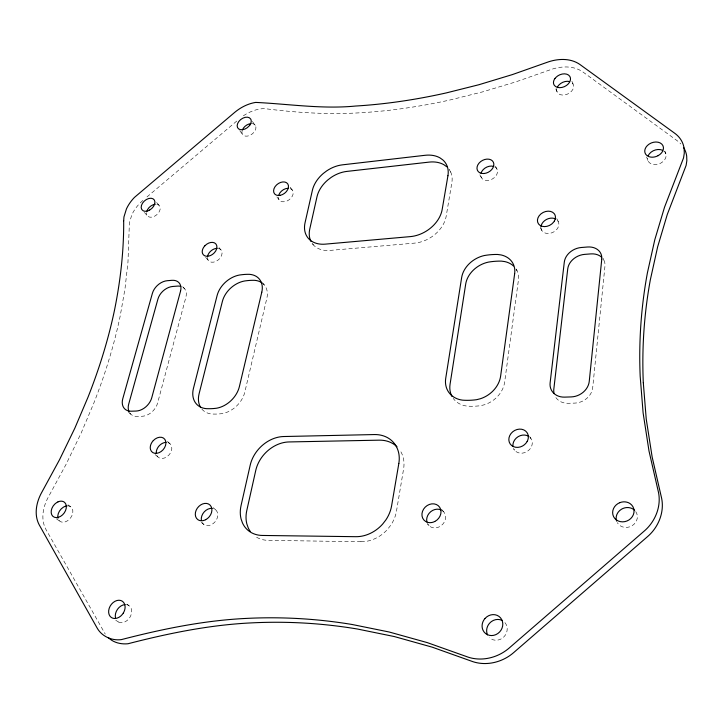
<?xml version="1.0" encoding="UTF-8"?>
<svg xmlns="http://www.w3.org/2000/svg" width="723" height="723" viewBox="0 0 723 723"><rect width="100%" height="100%" fill="white"/><g stroke="black" fill="none" stroke-linecap="round" stroke-linejoin="round"><path stroke-width="0.54" stroke-dasharray="3.62 2.71" d="M142.865 200.452L139.729 203.389A31.514 21.238 -41 0 0 131.848 214.794L129.39 222.783L127.971 262.106L125.007 288.676L120.199 315.969A459.873 266.516 -50.4 0 1 94.035 402.575L81.13 433.122L65.956 464.564L48.558 496.674C43.073 506.407 40.407 519.015 45.883 529.344L105.251 634.071M146.977 196.945L237.831 120.145M243.371 115.788C249.607 111.622 256.873 108.757 264.437 108.595C296.041 112.671 327.944 114.731 359.81 112.806A447.004 258.075 -28 0 0 450.248 99.928L482.476 91.911L515.806 81.889L549.995 69.878C560.506 66.019 573.231 65.287 582.81 71.893L677.352 140.849A38.364 28.848 -21.9 0 1 680.867 143.949M360.949 541.744L268.034 540.343A31.966 25.639 -48.7 0 1 254.388 535.734M201.247 522.404L204.898 525.106A9.444 7.347 -50.4 0 0 210.239 525.16L211.631 524.564A9.444 7.347 -50.4 0 0 217.722 515.924A9.444 7.347 -50.4 0 0 213.493 508.603M115.761 620.271L118.617 622.078M126.95 604.265L128.83 605.503M56.421 518.843L59.738 521.156M67.98 504.835L71.297 507.275A9.047 6.507 -52.2 0 1 69.146 519.494A9.047 6.507 -52.2 0 1 58.355 519.403M213.158 507.691L215.68 509.814M155.102 454.595L158.527 457.505M128.549 412.237L130.791 414.189M167.42 441.446L169.959 443.66M182.702 286.724L184.736 288.902M144.41 212.454L147.754 216.159M427.745 524.256L429.101 525.757M205.63 257.334L208.902 261.048M156.629 202.548L159.268 205.54M441.663 509.489L443.633 511.785M219.015 247.609L220.949 249.86M262.801 283.172L264.238 284.88M276.882 196.9L279.277 200.054M312.083 243.208L313.439 244.998M239.756 130.664L242.729 134.659M290.203 187.212L292.553 190.402M252.408 121.419L255.716 126.263A7.817 5.242 -36.9 0 1 254.641 131.36L253.872 132.381A7.817 5.242 -36.9 0 1 245.639 136.132A7.817 5.242 -36.9 0 1 242.051 131.026M513.429 448.558L514.586 450.221M529.86 436.855L531.676 439.837A10.077 8.667 -32.5 0 1 531.107 447.329L530.194 448.73A10.077 8.667 -32.5 0 1 513.782 448.992M540.994 228.152A9.354 7.212 -26.8 0 0 547.447 233.475A9.354 7.212 -26.8 0 0 556.999 229.137L557.822 227.908A9.354 7.212 -26.8 0 0 558.283 221.618L557.623 220.587A9.354 7.212 -26.8 0 0 556.737 219.702M450.718 172.155L449.046 169.227A28.956 21.238 -32 0 1 451.866 182.539L446.199 216.15A29.318 21.871 -32.8 0 1 414.577 243.118L329.95 250.411A28.396 20.714 -36.2 0 1 312.074 243.308M516.041 269.019L517.108 270.917M479.837 174.785L481.446 177.75M555.806 88.956L557.523 92.68A8.902 6.344 -25.7 0 0 569.805 92.779A8.902 6.344 -25.7 0 0 571.613 82.476M495.481 166.236L497.053 169.227M540.289 227.51L541.807 230.456M556.818 218.644L558.283 221.618M602.955 258.147L603.868 260.117M571.911 81.301L573.086 84.103M646.588 157.027L647.98 160.732M664.889 151.071L665.901 153.882M555.897 397.596A16.765 14.153 -27.3 0 0 568.287 403.298L574.803 403.1A16.81 14.198 -26.8 0 0 592.706 387.682L604.961 266.091A16.15 12.806 -25 0 0 602.774 258.418M360.949 541.744A32.833 27.483 -45.7 0 0 387.609 529.272L390.8 525.151A32.833 27.483 -45.7 0 0 396.475 511.197L403.597 468.956A32.264 26.697 -43 0 0 399.711 449.914M516.123 269.11A24.898 19.593 -30.3 0 1 518.4 280.298L504.636 382.196A25.802 21.319 -33.5 0 1 484.564 404.717L480.696 405.675A65.974 53.592 -32.3 0 1 466.941 406.1A25.748 21.238 -33.8 0 1 453.176 398.355M201.844 409.091A23.642 17.741 -44.8 0 0 214.08 414.08A60.461 45.016 -43.3 0 0 222.467 413.565A23.678 17.813 -44.7 0 0 244.826 392.074L266.859 298.192A22.747 16.62 -40.9 0 0 263.018 283.651M129.724 412.923A14.478 10.493 -46.9 0 0 137.18 416.43L142.015 416.276A14.505 10.538 -46.8 0 0 157.623 403L185.947 296.963A13.827 9.761 -42.8 0 0 182.35 286.968M557.017 91.731A8.902 6.344 -25.7 0 1 556.918 88.405M156.819 204.275A7.845 5.26 -40.9 0 1 160.144 209.182A7.845 5.26 -40.9 0 1 154.939 216.005L153.782 216.566A7.845 5.26 -40.9 0 1 149.381 217.017L148.495 216.674A7.845 5.26 -40.9 0 1 146.525 212.734M635.743 511.586A10.791 9.788 -23.7 0 1 632.001 525.784A10.791 9.788 -23.7 0 1 617.27 522.621M663.696 150.935A9.598 7.185 -21.7 0 1 660.813 163.109L659.331 163.787A9.598 7.185 -21.7 0 1 653.131 164.437L651.739 164.058A9.598 7.185 -21.7 0 1 647.537 158.328M252.182 123.633A7.817 5.242 -36.9 0 1 255.346 125.441M218.265 248.45A8.233 5.811 -40.6 0 1 219.394 258.906A8.233 5.811 -40.6 0 1 207.781 259.43L207.519 258.427A8.233 5.811 -40.6 0 1 207.465 257.343M530.04 437.406A10.077 8.667 -32.5 0 1 530.98 438.536M504.907 622.593A10.791 9.896 -49.1 0 1 503.723 637.044A10.791 9.896 -49.1 0 1 489.462 637.623M442.548 510.781A10.095 8.712 -42.7 0 1 439.439 526.751L437.885 527.401A10.095 8.712 -42.7 0 1 431.622 527.338L430.275 526.66A10.095 8.712 -42.7 0 1 427.383 523.353M203.805 524.491A9.444 7.347 -50.4 0 1 202.142 522.621M167.935 442.593A8.983 6.697 -48.3 0 1 168.83 455.11A8.983 6.697 -48.3 0 1 156.539 454.731M67.682 505.865A9.047 6.507 -52.2 0 1 70.429 506.597M126.462 604.627A9.751 7.393 -56.1 0 1 131.179 608.495L131.541 609.832A9.751 7.393 -56.1 0 1 129.896 617.334L128.938 618.689A9.751 7.393 -56.1 0 1 116.692 620.47M494.677 166.832A8.893 6.579 -29.2 0 1 492.236 179.06A8.893 6.579 -29.2 0 1 480.759 174.433M290.203 188.586A8.215 5.784 -37.1 0 1 289.101 199.792A8.215 5.784 -37.1 0 1 278.364 197.198"/><path stroke-width="1.08" d="M446.778 166.787L443.985 164.772A28.956 21.238 -32 0 0 429.128 162.106L346.823 171.414A28.034 20.145 -35.2 0 0 331.251 177.352L327.799 179.973A28.034 20.145 -35.2 0 0 316.99 196.746L309.769 229.019A28.396 20.714 -36.2 0 0 310.971 241.446M108.323 637.587C113.394 642.675 120.976 644.446 127.98 643.75C168.305 633.375 209.272 624.943 250.989 622.91A1073.492 725.684 -89.7 0 1 357.505 629.037L394.333 636.556L432.173 647.148L470.971 660.985C485.332 666.606 502.151 662.611 513.61 652.643L647.546 536.611C658.852 526.904 665.07 511.007 661.184 496.34L652.155 457.035L646.245 419.132L643.298 382.684M487.528 634.875L486.959 633.258A10.791 9.896 -49.1 0 1 488.414 624.744L489.507 623.289A10.791 9.896 -49.1 0 1 502.286 620.515M601.346 256.954A16.15 12.806 -25 0 0 590.772 253.9L584.6 254.379A16.105 12.761 -25.3 0 0 567.745 268.829L553.827 389.046A16.765 14.153 -27.3 0 0 554.089 393.556M250.221 531.351A31.966 25.639 -48.7 0 1 248.188 527.79L246.814 523.823A31.966 25.639 -48.7 0 1 246.787 510.528L255.761 470.411A31.387 24.953 -46.4 0 1 289.046 441.943L379.186 440.162A32.264 26.697 -43 0 1 396.99 446.742M643.298 382.684A1019.023 680.632 9.1 0 1 650.357 279.72L657.641 246.868L667.284 214.46L686.109 165.431L686.85 160.678L686.678 156.041A38.364 28.848 -21.9 0 0 683.642 147.573M513.484 265.956A24.898 19.593 -30.3 0 0 504.835 261.599L501.373 261.12A65.242 52.201 -31.4 0 0 488.287 262.133A24.844 19.53 -30.6 0 0 465.702 284.049L450.058 384.274A25.748 21.238 -33.8 0 0 452.002 396.475M200.741 407.582A23.642 17.741 -44.8 0 1 199.087 393.809L222.404 301.355A22.711 16.557 -41.1 0 1 246.688 280.714A59.702 44.049 -42.2 0 1 254.623 280.325A22.747 16.62 -40.9 0 1 262.341 283.1M128.929 411.432A14.478 10.493 -46.9 0 1 128.73 404.012L157.939 299.033A13.8 9.724 -42.9 0 1 172.743 286.471L177.388 286.109A13.827 9.761 -42.8 0 1 180.84 286.398M146.706 211.658A7.845 5.26 -40.9 0 1 155.219 204.248M616.592 521.102A10.791 9.788 -23.7 0 1 621.5 509.209L623.127 508.396A10.791 9.788 -23.7 0 1 631.839 508.432L633.339 509.254A10.791 9.788 -23.7 0 1 634.658 510.311M648.151 155.779A9.598 7.185 -21.7 0 1 662.53 150.267M557.361 87.239A8.902 6.344 -25.7 0 1 558.029 86.1L558.906 85.025A8.902 6.344 -25.7 0 1 569.399 81.509M242.377 129.968A7.817 5.242 -36.9 0 1 251.089 123.606M207.618 256.195A8.233 5.811 -40.6 0 1 209.254 252.734L210.14 251.685A8.233 5.811 -40.6 0 1 217.135 248.36M540.967 226.877A9.354 7.212 -26.8 0 1 546.398 219.494A9.354 7.212 -26.8 0 1 555.662 218.997M512.932 446.163A10.077 8.667 -32.5 0 1 518.138 436.674A10.077 8.667 -32.5 0 1 528.884 436.466M426.895 521.934A10.095 8.712 -42.7 0 1 430.691 511.721A10.095 8.712 -42.7 0 1 441.274 510.004M201.328 520.117A9.444 7.347 -50.4 0 1 212.219 508.359M156.295 453.52A8.983 6.697 -48.3 0 1 158.292 446.904L159.259 445.739A8.983 6.697 -48.3 0 1 166.109 442.377M57.967 518.274A9.047 6.507 -52.2 0 1 63.272 507.248L64.528 506.579A9.047 6.507 -52.2 0 1 67.067 505.892M115.544 618.084A9.751 7.393 -56.1 0 1 125.133 604.573M481.012 173.222A8.893 6.579 -29.2 0 1 493.538 166.38M278.798 194.939A8.215 5.784 -37.1 0 1 287.971 188.278M123.678 220.768C123.904 250.881 120.443 280.922 114.451 310.42A462.566 266.444 -50.3 0 1 87.926 397.397L74.876 428.088L59.548 459.683L41.97 491.965C36.439 501.735 33.701 514.387 39.178 524.781L96.981 627.763C101.645 636.348 111.74 640.885 121.292 639.629C161.844 629.146 203.046 620.605 245.007 618.481A1087.139 732.291 -89.5 0 1 352.128 624.491L389.164 632.001L427.23 642.602L466.254 656.475C480.732 662.114 497.65 658.057 509.2 648.016L644.265 531.034C655.644 521.265 661.943 505.287 658.057 490.51L649.001 450.989L643.109 412.896L640.18 376.258A1031.387 686.254 8.9 0 1 647.419 272.788L654.785 239.774L664.536 207.203L683.542 157.93L684.292 153.159L684.121 148.504A38.635 28.929 -22.1 0 0 674.758 133.285L579.756 64.374C570.104 57.759 557.325 58.554 546.778 62.44L512.39 74.586L478.87 84.736L446.462 92.869A449.561 257.957 -28 0 1 355.589 106.037C322.178 109.281 288.829 103.995 255.662 102.413C247.953 103.669 240.795 107.32 234.812 112.282L134.388 197.46A31.704 21.247 -41 0 0 126.444 208.911L123.958 216.927L123.678 220.768M601.762 259.205L589.245 381.383A16.936 14.252 -27 0 1 571.206 396.918L564.645 397.126A16.891 14.198 -27.5 0 1 550.122 382.847L564.311 262.051A16.222 12.797 -25.5 0 1 581.292 247.501L587.501 247.004A16.268 12.842 -25.1 0 1 601.762 259.205M514.659 273.683L500.632 376.059A25.992 21.383 -33.5 0 1 480.406 398.735L476.511 399.711A66.453 53.755 -32.4 0 1 462.666 400.162A25.938 21.301 -33.9 0 1 445.73 378.265L461.654 277.569A25.016 19.575 -30.7 0 1 484.401 255.517A65.712 52.345 -31.4 0 1 497.569 254.469L501.048 254.939A25.079 19.648 -30.4 0 1 514.659 273.683M398.834 463.452L391.586 505.928A33.077 27.582 -45.6 0 1 385.847 519.964L382.621 524.112A33.077 27.582 -45.6 0 1 355.779 536.692L262.359 535.454A32.201 25.712 -48.6 0 1 242.44 522.865L241.057 518.879A32.201 25.712 -48.6 0 1 241.066 505.522L250.194 465.196A31.613 25.025 -46.3 0 1 283.723 436.529L374.351 434.559A32.508 26.787 -42.9 0 1 398.834 463.452M447.935 175.725L442.178 209.471A29.507 21.907 -32.8 0 1 410.339 236.611L325.278 244.139A28.577 20.741 -36.2 0 1 305.052 222.729L312.381 190.33A28.215 20.172 -35.3 0 1 323.271 173.475L326.76 170.836A28.215 20.172 -35.3 0 1 342.404 164.844L425.124 155.291A29.146 21.274 -32.1 0 1 440.054 157.921L442.856 159.937A29.146 21.274 -32.1 0 1 447.935 175.725M261.78 292.237L239.403 386.534A23.841 17.849 -44.6 0 1 216.891 408.17A60.859 45.097 -43.3 0 1 208.459 408.703A23.805 17.777 -44.8 0 1 193.448 388.378L217.117 295.517A22.856 16.584 -41 0 1 241.563 274.749A60.09 44.121 -42.1 0 1 249.534 274.333A22.892 16.638 -40.9 0 1 261.78 292.237M180.524 291.197L151.776 397.686A14.596 10.547 -46.8 0 1 136.06 411.053L131.215 411.206A14.577 10.511 -46.9 0 1 122.765 398.762L152.39 293.339A13.891 9.733 -42.8 0 1 167.284 280.705L171.957 280.325A13.909 9.77 -42.7 0 1 180.524 291.197M527.157 441.473L526.236 442.874A10.158 8.703 -32.6 0 1 511.622 445.504A10.158 8.703 -32.6 0 1 512.697 431.803A10.158 8.703 -32.6 0 1 527.049 432.634L527.745 433.936A10.158 8.703 -32.6 0 1 527.157 441.473M554.396 220.985L553.565 222.214A9.426 7.23 -27 0 1 540.063 225.386A9.426 7.23 -27 0 1 540.921 213.918A9.426 7.23 -27 0 1 554.207 213.637L554.866 214.677A9.426 7.23 -27 0 1 554.396 220.985M123.299 613.068L122.332 614.433A9.824 7.411 -56 0 1 110.05 616.276A9.824 7.411 -56 0 1 113.104 602.575A9.824 7.411 -56 0 1 124.609 604.175L124.971 605.522A9.824 7.411 -56 0 1 123.299 613.068M484.988 618.508L483.877 619.973A10.881 9.95 -48.8 0 0 482.395 628.549L482.973 630.176A10.881 9.95 -48.8 0 0 497.822 633.529A10.881 9.95 -48.8 0 0 500.533 617.84A10.881 9.95 -48.8 0 0 484.988 618.508M249.932 124.934L249.164 125.956A7.863 5.242 -36.9 0 1 238.626 128.911A7.863 5.242 -36.9 0 1 240.623 119.611A7.863 5.242 -36.9 0 1 250.655 118.997L251.026 119.819A7.863 5.242 -36.9 0 1 249.932 124.934M554.93 78.563L554.821 78.69A8.965 6.353 -25.8 0 0 553.791 84.338L554.306 85.287A8.965 6.353 -25.8 0 0 566.633 85.368A8.965 6.353 -25.8 0 0 568.513 75.038A8.965 6.353 -25.8 0 0 555.707 77.605L554.93 78.563M153.294 440.596L152.318 441.771A9.047 6.706 -48.2 0 0 150.294 448.423L150.547 449.634A9.047 6.706 -48.2 0 0 161.148 451.514A9.047 6.706 -48.2 0 0 164.844 439.367A9.047 6.706 -48.2 0 0 153.294 440.596M204.943 245.712L204.049 246.769A8.287 5.811 -40.5 0 0 202.286 252.481L202.548 253.484A8.287 5.811 -40.5 0 0 212.607 254.333A8.287 5.811 -40.5 0 0 215.816 243.877A8.287 5.811 -40.5 0 0 204.943 245.712M57.976 501.879L56.71 502.557A9.11 6.516 -52.1 0 0 51.758 514.803A9.11 6.516 -52.1 0 0 62.594 514.821A9.11 6.516 -52.1 0 0 64.772 502.566L63.904 501.889A9.11 6.516 -52.1 0 0 57.976 501.879M619.71 502.702L618.066 503.524A10.881 9.842 -24.1 0 0 614.785 518.445A10.881 9.842 -24.1 0 0 630.827 518.472A10.881 9.842 -24.1 0 0 629.995 503.542L628.477 502.72A10.881 9.842 -24.1 0 0 619.71 502.702M149.616 210.059L148.459 210.628A7.89 5.269 -40.9 0 1 144.04 211.098L143.154 210.755A7.89 5.269 -40.9 0 1 144.193 201.148A7.89 5.269 -40.9 0 1 154.361 200.063A7.89 5.269 -40.9 0 1 149.616 210.059M658.093 155.671L656.601 156.358A9.67 7.203 -21.8 0 1 650.357 157.027L648.956 156.647A9.67 7.203 -21.8 0 1 647.347 145.549A9.67 7.203 -21.8 0 1 661.708 144.013A9.67 7.203 -21.8 0 1 658.093 155.671M205.694 519.683L204.302 520.289A9.507 7.366 -50.3 0 1 198.933 520.244L197.831 519.629A9.507 7.366 -50.3 0 1 198.771 506.452A9.507 7.366 -50.3 0 1 211.125 506.552A9.507 7.366 -50.3 0 1 205.694 519.683M434.776 521.491L433.213 522.142A10.167 8.748 -42.6 0 1 426.904 522.087L425.558 521.419A10.167 8.748 -42.6 0 1 425.178 507.148A10.167 8.748 -42.6 0 1 439.665 507.257A10.167 8.748 -42.6 0 1 434.776 521.491M280.289 195.318A8.269 5.793 -37.1 0 0 287.853 184.031A8.269 5.793 -37.1 0 0 274.993 186.769A8.269 5.793 -37.1 0 0 280.289 195.318M483.859 173.529A8.956 6.597 -29.3 0 0 493.384 162.25A8.956 6.597 -29.3 0 0 478.997 163.181A8.956 6.597 -29.3 0 0 483.859 173.529"/></g></svg>
